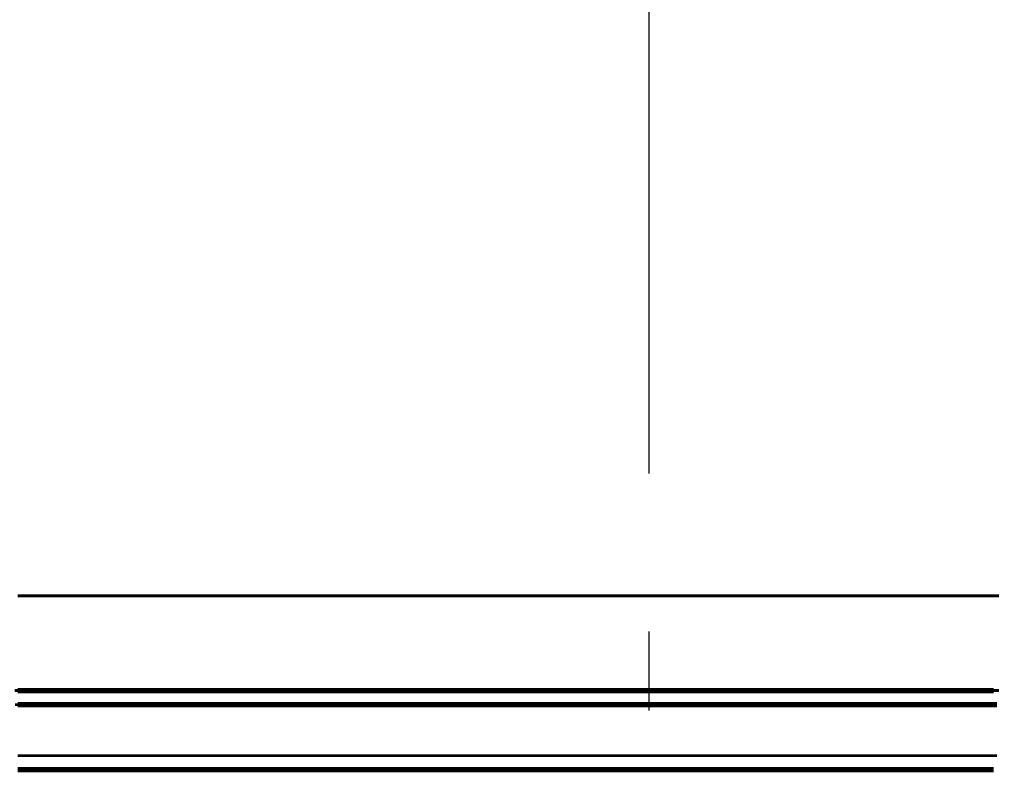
# Model space of a CAD drawing. Header units: millimetres. Extents: x 0 to 1554, y 0 to 420.
# Drawn here: x 119.21 to 131.52, y 285.06 to 294.66 of the extents above; entities that cross this region are included whole.
import ezdxf

# ---------------------------------------------------------------- set-up
doc = ezdxf.new("R2010")
doc.units = ezdxf.units.MM
doc.linetypes.add('IRAM-E-TRAZOS', pattern=[5, 4, -1])
doc.linetypes.add('IRAM-F-TRAZO-PUNTO', pattern=[20, 15, -2, 1, -2])
for name, color, linetype, lineweight in [('01-VISIBLE', 7, 'CONTINUOUS', 70), ('02-OCULTA', 4, 'IRAM-E-TRAZOS', 35), ('03-EJE', 1, 'IRAM-F-TRAZO-PUNTO', 18), ('04-COTA', 3, 'CONTINUOUS', 18)]:
    doc.layers.add(name, color=color, linetype=linetype, lineweight=lineweight)
doc.styles.add('ISO3098', font='isocpeur.ttf')
doc.dimstyles.new('FLAMA-IRAM', dxfattribs={"dimtxt": 3.5, "dimasz": 3.5, "dimexe": 2, "dimexo": 1.5, "dimgap": 1, "dimtad": 1, "dimdec": 1, "dimtxsty": 'ISO3098', "dimblk": 'IRAM_FLECHA', "dimblk1": 'IRAM_FLECHA', "dimblk2": 'IRAM_FLECHA', "dimcen": 2.5, "dimclrd": 256, "dimclre": 256, "dimclrt": 256, "dimazin": 3, "dimtfac": 1, "dimtmove": 0, "dimatfit": 3, "dimlwd": 18, "dimlwe": 18})

# ---------------------------------------------------------------- blocks, each defined once
blk = doc.blocks.new('IRAM_FLECHA')
blk.add_solid([(0, 0), (-1, 0.125), (-1, -0.125)])

msp = doc.modelspace()

# ---------------------------------------------------------------- linework, layer by layer
at = {"layer": '01-VISIBLE'}
for points in [[(119.189, 286.162), (119.28, 286.162), (119.371, 286.162), (119.461, 286.162), (119.552, 286.162), (119.643, 286.162), (119.734, 286.162), (119.824, 286.162), (119.915, 286.162), (120.006, 286.162), (120.097, 286.162), (120.187, 286.162), (120.278, 286.162), (120.369, 286.162), (120.46, 286.162), (120.55, 286.162), (120.641, 286.162), (120.732, 286.162), (120.823, 286.162), (120.913, 286.162), (121.004, 286.162), (121.095, 286.162), (121.186, 286.162), (121.276, 286.162), (121.367, 286.162), (121.458, 286.162), (121.549, 286.162), (121.639, 286.162), (121.73, 286.162), (121.821, 286.162), (121.912, 286.162), (122.002, 286.162), (122.093, 286.162), (122.184, 286.162), (122.275, 286.162), (122.365, 286.162), (122.456, 286.162), (122.547, 286.162), (122.638, 286.162), (122.728, 286.162), (122.819, 286.162), (122.91, 286.162), (123.001, 286.162), (123.091, 286.162), (123.182, 286.162), (123.273, 286.162), (123.364, 286.162), (123.454, 286.162), (123.545, 286.162), (123.636, 286.162), (123.727, 286.162), (123.817, 286.162), (123.908, 286.162), (123.999, 286.162), (124.09, 286.162), (124.18, 286.162), (124.271, 286.162), (124.362, 286.162), (124.453, 286.162), (124.543, 286.162), (124.634, 286.162), (124.725, 286.162), (124.816, 286.162), (124.906, 286.162), (124.997, 286.162), (125.088, 286.162), (125.179, 286.162), (125.269, 286.162), (125.36, 286.162), (125.451, 286.162), (125.542, 286.162), (125.632, 286.162), (125.723, 286.162), (125.814, 286.162), (125.905, 286.162), (125.995, 286.162), (126.086, 286.162), (126.177, 286.162), (126.268, 286.162), (126.358, 286.162), (126.449, 286.162), (126.54, 286.162), (126.631, 286.162), (126.721, 286.162), (126.812, 286.162), (126.903, 286.162), (126.994, 286.162), (127.084, 286.162), (127.175, 286.162), (127.266, 286.162), (127.357, 286.162), (127.447, 286.162), (127.538, 286.162), (127.629, 286.162), (127.72, 286.162), (127.81, 286.162), (127.901, 286.162), (127.992, 286.162), (128.083, 286.162), (128.173, 286.162), (128.264, 286.162), (128.355, 286.162), (128.446, 286.162), (128.536, 286.162), (128.627, 286.162), (128.718, 286.162), (128.809, 286.162), (128.899, 286.162), (128.99, 286.162), (129.081, 286.162), (129.172, 286.162), (129.262, 286.162), (129.353, 286.162), (129.444, 286.162), (129.535, 286.162), (129.625, 286.162), (129.716, 286.162), (129.807, 286.162), (129.898, 286.162), (129.988, 286.162), (130.079, 286.162), (130.17, 286.162), (130.261, 286.162), (130.351, 286.162), (130.442, 286.162), (130.533, 286.162), (130.624, 286.162), (130.714, 286.162), (130.805, 286.162), (130.896, 286.162), (130.987, 286.162), (131.077, 286.162), (131.168, 286.162), (131.259, 286.162), (131.35, 286.162), (131.44, 286.162), (131.531, 286.162)], [(131.573, 285.982), (131.483, 285.982), (131.393, 285.982), (131.304, 285.982), (131.214, 285.982), (131.124, 285.982), (131.034, 285.982), (130.945, 285.982), (130.855, 285.982), (130.765, 285.982), (130.675, 285.982), (130.585, 285.982), (130.496, 285.982), (130.406, 285.982), (130.316, 285.982), (130.227, 285.982), (130.137, 285.982), (130.047, 285.982), (129.957, 285.982), (129.868, 285.982), (129.778, 285.982), (129.688, 285.982), (129.598, 285.982), (129.508, 285.982), (129.419, 285.982), (129.329, 285.982), (129.239, 285.982), (129.15, 285.982), (129.06, 285.982), (128.97, 285.982), (128.88, 285.982), (128.791, 285.982), (128.701, 285.982), (128.611, 285.982), (128.521, 285.982), (128.431, 285.982), (128.342, 285.982), (128.252, 285.982), (128.162, 285.982), (128.072, 285.982), (127.983, 285.982), (127.893, 285.982), (127.803, 285.982), (127.714, 285.982), (127.624, 285.982), (127.534, 285.982), (127.444, 285.982), (127.355, 285.982), (127.265, 285.982), (127.175, 285.982), (127.085, 285.982), (126.996, 285.982), (126.906, 285.982), (126.816, 285.982), (126.726, 285.982), (126.637, 285.982), (126.547, 285.982), (126.457, 285.982), (126.367, 285.982), (126.278, 285.982), (126.188, 285.982), (126.098, 285.982), (126.008, 285.982), (125.919, 285.982), (125.829, 285.982), (125.739, 285.982), (125.649, 285.982), (125.559, 285.982), (125.47, 285.982), (125.38, 285.982), (125.29, 285.982), (125.201, 285.982), (125.111, 285.982), (125.021, 285.982), (124.931, 285.982), (124.842, 285.982), (124.752, 285.982), (124.662, 285.982), (124.572, 285.982), (124.483, 285.982), (124.393, 285.982), (124.303, 285.982), (124.213, 285.982), (124.124, 285.982), (124.034, 285.982), (123.944, 285.982), (123.854, 285.982), (123.765, 285.982), (123.675, 285.982), (123.585, 285.982), (123.495, 285.982), (123.406, 285.982), (123.316, 285.982), (123.226, 285.982), (123.136, 285.982), (123.047, 285.982), (122.957, 285.982), (122.867, 285.982), (122.777, 285.982), (122.688, 285.982), (122.598, 285.982), (122.508, 285.982), (122.418, 285.982), (122.329, 285.982), (122.239, 285.982), (122.149, 285.982), (122.059, 285.982), (121.97, 285.982), (121.88, 285.982), (121.79, 285.982), (121.7, 285.982), (121.611, 285.982), (121.521, 285.982), (121.431, 285.982), (121.341, 285.982), (121.252, 285.982), (121.162, 285.982), (121.072, 285.982), (120.982, 285.982), (120.893, 285.982), (120.803, 285.982), (120.713, 285.982), (120.623, 285.982), (120.534, 285.982), (120.444, 285.982), (120.354, 285.982), (120.264, 285.982), (120.175, 285.982), (120.085, 285.982), (119.995, 285.982), (119.905, 285.982), (119.816, 285.982), (119.726, 285.982), (119.636, 285.982), (119.546, 285.982), (119.457, 285.982), (119.367, 285.982), (119.277, 285.982), (119.187, 285.982)], [(119.189, 285.162), (119.28, 285.162), (119.371, 285.162), (119.461, 285.162), (119.552, 285.162), (119.643, 285.162), (119.734, 285.162), (119.824, 285.162), (119.915, 285.162), (120.006, 285.162), (120.097, 285.162), (120.187, 285.162), (120.278, 285.162), (120.369, 285.162), (120.46, 285.162), (120.55, 285.162), (120.641, 285.162), (120.732, 285.162), (120.823, 285.162), (120.913, 285.162), (121.004, 285.162), (121.095, 285.162), (121.186, 285.162), (121.276, 285.162), (121.367, 285.162), (121.458, 285.162), (121.549, 285.162), (121.639, 285.162), (121.73, 285.162), (121.821, 285.162), (121.912, 285.162), (122.002, 285.162), (122.093, 285.162), (122.184, 285.162), (122.275, 285.162), (122.365, 285.162), (122.456, 285.162), (122.547, 285.162), (122.638, 285.162), (122.728, 285.162), (122.819, 285.162), (122.91, 285.162), (123.001, 285.162), (123.091, 285.162), (123.182, 285.162), (123.273, 285.162), (123.364, 285.162), (123.454, 285.162), (123.545, 285.162), (123.636, 285.162), (123.727, 285.162), (123.817, 285.162), (123.908, 285.162), (123.999, 285.162), (124.09, 285.162), (124.18, 285.162), (124.271, 285.162), (124.362, 285.162), (124.453, 285.162), (124.543, 285.162), (124.634, 285.162), (124.725, 285.162), (124.816, 285.162), (124.906, 285.162), (124.997, 285.162), (125.088, 285.162), (125.179, 285.162), (125.269, 285.162), (125.36, 285.162), (125.451, 285.162), (125.542, 285.162), (125.632, 285.162), (125.723, 285.162), (125.814, 285.162), (125.905, 285.162), (125.995, 285.162), (126.086, 285.162), (126.177, 285.162), (126.268, 285.162), (126.358, 285.162), (126.449, 285.162), (126.54, 285.162), (126.631, 285.162), (126.721, 285.162), (126.812, 285.162), (126.903, 285.162), (126.994, 285.162), (127.084, 285.162), (127.175, 285.162), (127.266, 285.162), (127.357, 285.162), (127.447, 285.162), (127.538, 285.162), (127.629, 285.162), (127.72, 285.162), (127.81, 285.162), (127.901, 285.162), (127.992, 285.162), (128.083, 285.162), (128.173, 285.162), (128.264, 285.162), (128.355, 285.162), (128.446, 285.162), (128.536, 285.162), (128.627, 285.162), (128.718, 285.162), (128.809, 285.162), (128.899, 285.162), (128.99, 285.162), (129.081, 285.162), (129.172, 285.162), (129.262, 285.162), (129.353, 285.162), (129.444, 285.162), (129.535, 285.162), (129.625, 285.162), (129.716, 285.162), (129.807, 285.162), (129.898, 285.162), (129.988, 285.162), (130.079, 285.162), (130.17, 285.162), (130.261, 285.162), (130.351, 285.162), (130.442, 285.162), (130.533, 285.162), (130.624, 285.162), (130.714, 285.162), (130.805, 285.162), (130.896, 285.162), (130.987, 285.162), (131.077, 285.162), (131.168, 285.162), (131.259, 285.162), (131.35, 285.162), (131.44, 285.162), (131.531, 285.162)]]:
    msp.add_lwpolyline(points, dxfattribs=at)
at = {"layer": '02-OCULTA'}
for points in [[(131.524, 287.362), (131.435, 287.362), (131.346, 287.362), (131.257, 287.362), (131.169, 287.362), (131.08, 287.362), (130.991, 287.362), (130.903, 287.362), (130.814, 287.362), (130.725, 287.362), (130.636, 287.362), (130.548, 287.362), (130.459, 287.362), (130.37, 287.362), (130.281, 287.362), (130.192, 287.362), (130.104, 287.362), (130.015, 287.362), (129.926, 287.362), (129.838, 287.362), (129.749, 287.362), (129.66, 287.362), (129.571, 287.362), (129.483, 287.362), (129.394, 287.362), (129.305, 287.362), (129.216, 287.362), (129.127, 287.362), (129.039, 287.362), (128.95, 287.362), (128.861, 287.362), (128.773, 287.362), (128.684, 287.362), (128.595, 287.362), (128.506, 287.362), (128.418, 287.362), (128.329, 287.362), (128.24, 287.362), (128.151, 287.362), (128.062, 287.362), (127.974, 287.362), (127.885, 287.362), (127.796, 287.362), (127.708, 287.362), (127.619, 287.362), (127.53, 287.362), (127.441, 287.362), (127.353, 287.362), (127.264, 287.362), (127.175, 287.362), (127.086, 287.362), (126.998, 287.362), (126.909, 287.362), (126.82, 287.362), (126.731, 287.362), (126.643, 287.362), (126.554, 287.362), (126.465, 287.362), (126.376, 287.362), (126.288, 287.362), (126.199, 287.362), (126.11, 287.362), (126.021, 287.362), (125.933, 287.362), (125.844, 287.362), (125.755, 287.362), (125.666, 287.362), (125.578, 287.362), (125.489, 287.362), (125.4, 287.362), (125.311, 287.362), (125.223, 287.362), (125.134, 287.362), (125.045, 287.362), (124.956, 287.362), (124.868, 287.362), (124.779, 287.362), (124.69, 287.362), (124.601, 287.362), (124.513, 287.362), (124.424, 287.362), (124.335, 287.362), (124.246, 287.362), (124.158, 287.362), (124.069, 287.362), (123.98, 287.362), (123.891, 287.362), (123.803, 287.362), (123.714, 287.362), (123.625, 287.362), (123.536, 287.362), (123.448, 287.362), (123.359, 287.362), (123.27, 287.362), (123.181, 287.362), (123.093, 287.362), (123.004, 287.362), (122.915, 287.362), (122.826, 287.362), (122.738, 287.362), (122.649, 287.362), (122.56, 287.362), (122.471, 287.362), (122.383, 287.362), (122.294, 287.362), (122.205, 287.362), (122.116, 287.362), (122.028, 287.362), (121.939, 287.362), (121.85, 287.362), (121.761, 287.362), (121.673, 287.362), (121.584, 287.362), (121.495, 287.362), (121.406, 287.362), (121.318, 287.362), (121.229, 287.362), (121.14, 287.362), (121.051, 287.362), (120.963, 287.362), (120.874, 287.362), (120.785, 287.362), (120.696, 287.362), (120.608, 287.362), (120.519, 287.362), (120.43, 287.362), (120.341, 287.362), (120.253, 287.362), (120.164, 287.362), (120.075, 287.362), (119.986, 287.362), (119.898, 287.362), (119.809, 287.362), (119.72, 287.362), (119.631, 287.362), (119.543, 287.362), (119.454, 287.362), (119.365, 287.362), (119.276, 287.362), (119.188, 287.362)], [(119.188, 287.362), (119.276, 287.362), (119.365, 287.362), (119.454, 287.362), (119.543, 287.362), (119.631, 287.362), (119.72, 287.362), (119.809, 287.362), (119.898, 287.362), (119.986, 287.362), (120.075, 287.362), (120.164, 287.362), (120.253, 287.362), (120.341, 287.362), (120.43, 287.362), (120.519, 287.362), (120.608, 287.362), (120.696, 287.362), (120.785, 287.362), (120.874, 287.362), (120.963, 287.362), (121.051, 287.362), (121.14, 287.362), (121.229, 287.362), (121.318, 287.362), (121.406, 287.362), (121.495, 287.362), (121.584, 287.362), (121.673, 287.362), (121.761, 287.362), (121.85, 287.362), (121.939, 287.362), (122.028, 287.362), (122.116, 287.362), (122.205, 287.362), (122.294, 287.362), (122.383, 287.362), (122.471, 287.362), (122.56, 287.362), (122.649, 287.362), (122.738, 287.362), (122.826, 287.362), (122.915, 287.362), (123.004, 287.362), (123.093, 287.362), (123.181, 287.362), (123.27, 287.362), (123.359, 287.362), (123.448, 287.362), (123.536, 287.362), (123.625, 287.362), (123.714, 287.362), (123.803, 287.362), (123.891, 287.362), (123.98, 287.362), (124.069, 287.362), (124.158, 287.362), (124.246, 287.362), (124.335, 287.362), (124.424, 287.362), (124.513, 287.362), (124.601, 287.362), (124.69, 287.362), (124.779, 287.362), (124.868, 287.362), (124.956, 287.362), (125.045, 287.362), (125.134, 287.362), (125.223, 287.362), (125.311, 287.362), (125.4, 287.362), (125.489, 287.362), (125.578, 287.362), (125.666, 287.362), (125.755, 287.362), (125.844, 287.362), (125.933, 287.362), (126.021, 287.362), (126.11, 287.362), (126.199, 287.362), (126.288, 287.362), (126.376, 287.362), (126.465, 287.362), (126.554, 287.362), (126.643, 287.362), (126.731, 287.362), (126.82, 287.362), (126.909, 287.362), (126.998, 287.362), (127.086, 287.362), (127.175, 287.362), (127.264, 287.362), (127.353, 287.362), (127.441, 287.362), (127.53, 287.362), (127.619, 287.362), (127.708, 287.362), (127.796, 287.362), (127.885, 287.362), (127.974, 287.362), (128.062, 287.362), (128.151, 287.362), (128.24, 287.362), (128.329, 287.362), (128.418, 287.362), (128.506, 287.362), (128.595, 287.362), (128.684, 287.362), (128.773, 287.362), (128.861, 287.362), (128.95, 287.362), (129.039, 287.362), (129.127, 287.362), (129.216, 287.362), (129.305, 287.362), (129.394, 287.362), (129.483, 287.362), (129.571, 287.362), (129.66, 287.362), (129.749, 287.362), (129.838, 287.362), (129.926, 287.362), (130.015, 287.362), (130.104, 287.362), (130.192, 287.362), (130.281, 287.362), (130.37, 287.362), (130.459, 287.362), (130.548, 287.362), (130.636, 287.362), (130.725, 287.362), (130.814, 287.362), (130.903, 287.362), (130.991, 287.362), (131.08, 287.362), (131.169, 287.362), (131.257, 287.362), (131.346, 287.362), (131.435, 287.362), (131.524, 287.362)], [(131.599, 287.362), (131.513, 287.362), (131.426, 287.362), (131.339, 287.362), (131.252, 287.362), (131.166, 287.362), (131.079, 287.362), (130.992, 287.362), (130.905, 287.362), (130.819, 287.362), (130.732, 287.362), (130.645, 287.362), (130.558, 287.362), (130.471, 287.362), (130.385, 287.362), (130.298, 287.362), (130.211, 287.362), (130.125, 287.362), (130.038, 287.362), (129.951, 287.362), (129.864, 287.362), (129.778, 287.362), (129.691, 287.362), (129.604, 287.362), (129.517, 287.362), (129.43, 287.362), (129.344, 287.362), (129.257, 287.362), (129.17, 287.362), (129.084, 287.362), (128.997, 287.362), (128.91, 287.362), (128.823, 287.362), (128.737, 287.362), (128.65, 287.362), (128.563, 287.362), (128.476, 287.362), (128.389, 287.362), (128.303, 287.362), (128.216, 287.362), (128.129, 287.362), (128.042, 287.362), (127.956, 287.362), (127.869, 287.362), (127.782, 287.362), (127.696, 287.362), (127.609, 287.362), (127.522, 287.362), (127.435, 287.362), (127.349, 287.362), (127.262, 287.362), (127.175, 287.362), (127.088, 287.362), (127.002, 287.362), (126.915, 287.362), (126.828, 287.362), (126.741, 287.362), (126.654, 287.362), (126.568, 287.362), (126.481, 287.362), (126.394, 287.362), (126.308, 287.362), (126.221, 287.362), (126.134, 287.362), (126.047, 287.362), (125.961, 287.362), (125.874, 287.362), (125.787, 287.362), (125.7, 287.362), (125.614, 287.362), (125.527, 287.362), (125.44, 287.362), (125.353, 287.362), (125.267, 287.362), (125.18, 287.362), (125.093, 287.362), (125.006, 287.362), (124.919, 287.362), (124.833, 287.362), (124.746, 287.362), (124.659, 287.362), (124.573, 287.362), (124.486, 287.362), (124.399, 287.362), (124.312, 287.362), (124.226, 287.362), (124.139, 287.362), (124.052, 287.362), (123.965, 287.362), (123.879, 287.362), (123.792, 287.362), (123.705, 287.362), (123.618, 287.362), (123.532, 287.362), (123.445, 287.362), (123.358, 287.362), (123.271, 287.362), (123.184, 287.362), (123.098, 287.362), (123.011, 287.362), (122.924, 287.362), (122.838, 287.362), (122.751, 287.362), (122.664, 287.362), (122.577, 287.362), (122.491, 287.362), (122.404, 287.362), (122.317, 287.362), (122.23, 287.362), (122.144, 287.362), (122.057, 287.362), (121.97, 287.362), (121.883, 287.362), (121.797, 287.362), (121.71, 287.362), (121.623, 287.362), (121.536, 287.362), (121.45, 287.362), (121.363, 287.362), (121.276, 287.362), (121.189, 287.362), (121.103, 287.362), (121.016, 287.362), (120.929, 287.362), (120.842, 287.362), (120.755, 287.362), (120.669, 287.362), (120.582, 287.362), (120.495, 287.362), (120.409, 287.362), (120.322, 287.362), (120.235, 287.362), (120.148, 287.362), (120.062, 287.362), (119.975, 287.362), (119.888, 287.362), (119.801, 287.362), (119.715, 287.362), (119.628, 287.362), (119.541, 287.362), (119.454, 287.362), (119.368, 287.362), (119.281, 287.362), (119.194, 287.362)], [(119.194, 287.362), (119.281, 287.362), (119.368, 287.362), (119.454, 287.362), (119.541, 287.362), (119.628, 287.362), (119.715, 287.362), (119.801, 287.362), (119.888, 287.362), (119.975, 287.362), (120.062, 287.362), (120.148, 287.362), (120.235, 287.362), (120.322, 287.362), (120.409, 287.362), (120.495, 287.362), (120.582, 287.362), (120.669, 287.362), (120.755, 287.362), (120.842, 287.362), (120.929, 287.362), (121.016, 287.362), (121.103, 287.362), (121.189, 287.362), (121.276, 287.362), (121.363, 287.362), (121.45, 287.362), (121.536, 287.362), (121.623, 287.362), (121.71, 287.362), (121.797, 287.362), (121.883, 287.362), (121.97, 287.362), (122.057, 287.362), (122.144, 287.362), (122.23, 287.362), (122.317, 287.362), (122.404, 287.362), (122.491, 287.362), (122.577, 287.362), (122.664, 287.362), (122.751, 287.362), (122.838, 287.362), (122.924, 287.362), (123.011, 287.362), (123.098, 287.362), (123.184, 287.362), (123.271, 287.362), (123.358, 287.362), (123.445, 287.362), (123.532, 287.362), (123.618, 287.362), (123.705, 287.362), (123.792, 287.362), (123.879, 287.362), (123.965, 287.362), (124.052, 287.362), (124.139, 287.362), (124.226, 287.362), (124.312, 287.362), (124.399, 287.362), (124.486, 287.362), (124.573, 287.362), (124.659, 287.362), (124.746, 287.362), (124.833, 287.362), (124.919, 287.362), (125.006, 287.362), (125.093, 287.362), (125.18, 287.362), (125.267, 287.362), (125.353, 287.362), (125.44, 287.362), (125.527, 287.362), (125.614, 287.362), (125.7, 287.362), (125.787, 287.362), (125.874, 287.362), (125.961, 287.362), (126.047, 287.362), (126.134, 287.362), (126.221, 287.362), (126.308, 287.362), (126.394, 287.362), (126.481, 287.362), (126.568, 287.362), (126.654, 287.362), (126.741, 287.362), (126.828, 287.362), (126.915, 287.362), (127.002, 287.362), (127.088, 287.362), (127.175, 287.362), (127.262, 287.362), (127.349, 287.362), (127.435, 287.362), (127.522, 287.362), (127.609, 287.362), (127.696, 287.362), (127.782, 287.362), (127.869, 287.362), (127.956, 287.362), (128.042, 287.362), (128.129, 287.362), (128.216, 287.362), (128.303, 287.362), (128.389, 287.362), (128.476, 287.362), (128.563, 287.362), (128.65, 287.362), (128.737, 287.362), (128.823, 287.362), (128.91, 287.362), (128.997, 287.362), (129.084, 287.362), (129.17, 287.362), (129.257, 287.362), (129.344, 287.362), (129.43, 287.362), (129.517, 287.362), (129.604, 287.362), (129.691, 287.362), (129.778, 287.362), (129.864, 287.362), (129.951, 287.362), (130.038, 287.362), (130.125, 287.362), (130.211, 287.362), (130.298, 287.362), (130.385, 287.362), (130.471, 287.362), (130.558, 287.362), (130.645, 287.362), (130.732, 287.362), (130.819, 287.362), (130.905, 287.362), (130.992, 287.362), (131.079, 287.362), (131.166, 287.362), (131.252, 287.362), (131.339, 287.362), (131.426, 287.362), (131.513, 287.362), (131.599, 287.362)], [(131.543, 286.162), (131.454, 286.162), (131.365, 286.162), (131.276, 286.162), (131.187, 286.162), (131.098, 286.162), (131.008, 286.162), (130.919, 286.162), (130.83, 286.162), (130.741, 286.162), (130.652, 286.162), (130.563, 286.162), (130.474, 286.162), (130.384, 286.162), (130.295, 286.162), (130.206, 286.162), (130.117, 286.162), (130.028, 286.162), (129.939, 286.162), (129.85, 286.162), (129.76, 286.162), (129.671, 286.162), (129.582, 286.162), (129.493, 286.162), (129.404, 286.162), (129.315, 286.162), (129.225, 286.162), (129.136, 286.162), (129.047, 286.162), (128.958, 286.162), (128.869, 286.162), (128.78, 286.162), (128.691, 286.162), (128.601, 286.162), (128.512, 286.162), (128.423, 286.162), (128.334, 286.162), (128.245, 286.162), (128.156, 286.162), (128.066, 286.162), (127.977, 286.162), (127.888, 286.162), (127.799, 286.162), (127.71, 286.162), (127.621, 286.162), (127.532, 286.162), (127.442, 286.162), (127.353, 286.162), (127.264, 286.162), (127.175, 286.162), (127.086, 286.162), (126.997, 286.162), (126.908, 286.162), (126.818, 286.162), (126.729, 286.162), (126.64, 286.162), (126.551, 286.162), (126.462, 286.162), (126.373, 286.162), (126.284, 286.162), (126.194, 286.162), (126.105, 286.162), (126.016, 286.162), (125.927, 286.162), (125.838, 286.162), (125.749, 286.162), (125.659, 286.162), (125.57, 286.162), (125.481, 286.162), (125.392, 286.162), (125.303, 286.162), (125.214, 286.162), (125.125, 286.162), (125.035, 286.162), (124.946, 286.162), (124.857, 286.162), (124.768, 286.162), (124.679, 286.162), (124.59, 286.162), (124.501, 286.162), (124.411, 286.162), (124.322, 286.162), (124.233, 286.162), (124.144, 286.162), (124.055, 286.162), (123.966, 286.162), (123.876, 286.162), (123.787, 286.162), (123.698, 286.162), (123.609, 286.162), (123.52, 286.162), (123.431, 286.162), (123.342, 286.162), (123.252, 286.162), (123.163, 286.162), (123.074, 286.162), (122.985, 286.162), (122.896, 286.162), (122.807, 286.162), (122.718, 286.162), (122.628, 286.162), (122.539, 286.162), (122.45, 286.162), (122.361, 286.162), (122.272, 286.162), (122.183, 286.162), (122.093, 286.162), (122.004, 286.162), (121.915, 286.162), (121.826, 286.162), (121.737, 286.162), (121.648, 286.162), (121.559, 286.162), (121.469, 286.162), (121.38, 286.162), (121.291, 286.162), (121.202, 286.162), (121.113, 286.162), (121.024, 286.162), (120.934, 286.162), (120.845, 286.162), (120.756, 286.162), (120.667, 286.162), (120.578, 286.162), (120.489, 286.162), (120.4, 286.162), (120.31, 286.162), (120.221, 286.162), (120.132, 286.162), (120.043, 286.162), (119.954, 286.162), (119.865, 286.162), (119.776, 286.162), (119.686, 286.162), (119.597, 286.162), (119.508, 286.162), (119.419, 286.162), (119.33, 286.162), (119.241, 286.162), (119.152, 286.162)], [(119.152, 286.162), (119.241, 286.162), (119.33, 286.162), (119.419, 286.162), (119.508, 286.162), (119.597, 286.162), (119.686, 286.162), (119.776, 286.162), (119.865, 286.162), (119.954, 286.162), (120.043, 286.162), (120.132, 286.162), (120.221, 286.162), (120.31, 286.162), (120.4, 286.162), (120.489, 286.162), (120.578, 286.162), (120.667, 286.162), (120.756, 286.162), (120.845, 286.162), (120.934, 286.162), (121.024, 286.162), (121.113, 286.162), (121.202, 286.162), (121.291, 286.162), (121.38, 286.162), (121.469, 286.162), (121.559, 286.162), (121.648, 286.162), (121.737, 286.162), (121.826, 286.162), (121.915, 286.162), (122.004, 286.162), (122.093, 286.162), (122.183, 286.162), (122.272, 286.162), (122.361, 286.162), (122.45, 286.162), (122.539, 286.162), (122.628, 286.162), (122.718, 286.162), (122.807, 286.162), (122.896, 286.162), (122.985, 286.162), (123.074, 286.162), (123.163, 286.162), (123.252, 286.162), (123.342, 286.162), (123.431, 286.162), (123.52, 286.162), (123.609, 286.162), (123.698, 286.162), (123.787, 286.162), (123.876, 286.162), (123.966, 286.162), (124.055, 286.162), (124.144, 286.162), (124.233, 286.162), (124.322, 286.162), (124.411, 286.162), (124.501, 286.162), (124.59, 286.162), (124.679, 286.162), (124.768, 286.162), (124.857, 286.162), (124.946, 286.162), (125.035, 286.162), (125.125, 286.162), (125.214, 286.162), (125.303, 286.162), (125.392, 286.162), (125.481, 286.162), (125.57, 286.162), (125.659, 286.162), (125.749, 286.162), (125.838, 286.162), (125.927, 286.162), (126.016, 286.162), (126.105, 286.162), (126.194, 286.162), (126.284, 286.162), (126.373, 286.162), (126.462, 286.162), (126.551, 286.162), (126.64, 286.162), (126.729, 286.162), (126.818, 286.162), (126.908, 286.162), (126.997, 286.162), (127.086, 286.162), (127.175, 286.162), (127.264, 286.162), (127.353, 286.162), (127.442, 286.162), (127.532, 286.162), (127.621, 286.162), (127.71, 286.162), (127.799, 286.162), (127.888, 286.162), (127.977, 286.162), (128.066, 286.162), (128.156, 286.162), (128.245, 286.162), (128.334, 286.162), (128.423, 286.162), (128.512, 286.162), (128.601, 286.162), (128.691, 286.162), (128.78, 286.162), (128.869, 286.162), (128.958, 286.162), (129.047, 286.162), (129.136, 286.162), (129.225, 286.162), (129.315, 286.162), (129.404, 286.162), (129.493, 286.162), (129.582, 286.162), (129.671, 286.162), (129.76, 286.162), (129.85, 286.162), (129.939, 286.162), (130.028, 286.162), (130.117, 286.162), (130.206, 286.162), (130.295, 286.162), (130.384, 286.162), (130.474, 286.162), (130.563, 286.162), (130.652, 286.162), (130.741, 286.162), (130.83, 286.162), (130.919, 286.162), (131.008, 286.162), (131.098, 286.162), (131.187, 286.162), (131.276, 286.162), (131.365, 286.162), (131.454, 286.162), (131.543, 286.162)], [(131.524, 286.162), (131.435, 286.162), (131.346, 286.162), (131.257, 286.162), (131.169, 286.162), (131.08, 286.162), (130.991, 286.162), (130.903, 286.162), (130.814, 286.162), (130.725, 286.162), (130.636, 286.162), (130.548, 286.162), (130.459, 286.162), (130.37, 286.162), (130.281, 286.162), (130.192, 286.162), (130.104, 286.162), (130.015, 286.162), (129.926, 286.162), (129.838, 286.162), (129.749, 286.162), (129.66, 286.162), (129.571, 286.162), (129.483, 286.162), (129.394, 286.162), (129.305, 286.162), (129.216, 286.162), (129.127, 286.162), (129.039, 286.162), (128.95, 286.162), (128.861, 286.162), (128.773, 286.162), (128.684, 286.162), (128.595, 286.162), (128.506, 286.162), (128.418, 286.162), (128.329, 286.162), (128.24, 286.162), (128.151, 286.162), (128.062, 286.162), (127.974, 286.162), (127.885, 286.162), (127.796, 286.162), (127.708, 286.162), (127.619, 286.162), (127.53, 286.162), (127.441, 286.162), (127.353, 286.162), (127.264, 286.162), (127.175, 286.162), (127.086, 286.162), (126.998, 286.162), (126.909, 286.162), (126.82, 286.162), (126.731, 286.162), (126.643, 286.162), (126.554, 286.162), (126.465, 286.162), (126.376, 286.162), (126.288, 286.162), (126.199, 286.162), (126.11, 286.162), (126.021, 286.162), (125.933, 286.162), (125.844, 286.162), (125.755, 286.162), (125.666, 286.162), (125.578, 286.162), (125.489, 286.162), (125.4, 286.162), (125.311, 286.162), (125.223, 286.162), (125.134, 286.162), (125.045, 286.162), (124.956, 286.162), (124.868, 286.162), (124.779, 286.162), (124.69, 286.162), (124.601, 286.162), (124.513, 286.162), (124.424, 286.162), (124.335, 286.162), (124.246, 286.162), (124.158, 286.162), (124.069, 286.162), (123.98, 286.162), (123.891, 286.162), (123.803, 286.162), (123.714, 286.162), (123.625, 286.162), (123.536, 286.162), (123.448, 286.162), (123.359, 286.162), (123.27, 286.162), (123.181, 286.162), (123.093, 286.162), (123.004, 286.162), (122.915, 286.162), (122.826, 286.162), (122.738, 286.162), (122.649, 286.162), (122.56, 286.162), (122.471, 286.162), (122.383, 286.162), (122.294, 286.162), (122.205, 286.162), (122.116, 286.162), (122.028, 286.162), (121.939, 286.162), (121.85, 286.162), (121.761, 286.162), (121.673, 286.162), (121.584, 286.162), (121.495, 286.162), (121.406, 286.162), (121.318, 286.162), (121.229, 286.162), (121.14, 286.162), (121.051, 286.162), (120.963, 286.162), (120.874, 286.162), (120.785, 286.162), (120.696, 286.162), (120.608, 286.162), (120.519, 286.162), (120.43, 286.162), (120.341, 286.162), (120.253, 286.162), (120.164, 286.162), (120.075, 286.162), (119.986, 286.162), (119.898, 286.162), (119.809, 286.162), (119.72, 286.162), (119.631, 286.162), (119.543, 286.162), (119.454, 286.162), (119.365, 286.162), (119.276, 286.162), (119.188, 286.162)], [(119.188, 286.162), (119.276, 286.162), (119.365, 286.162), (119.454, 286.162), (119.543, 286.162), (119.631, 286.162), (119.72, 286.162), (119.809, 286.162), (119.898, 286.162), (119.986, 286.162), (120.075, 286.162), (120.164, 286.162), (120.253, 286.162), (120.341, 286.162), (120.43, 286.162), (120.519, 286.162), (120.608, 286.162), (120.696, 286.162), (120.785, 286.162), (120.874, 286.162), (120.963, 286.162), (121.051, 286.162), (121.14, 286.162), (121.229, 286.162), (121.318, 286.162), (121.406, 286.162), (121.495, 286.162), (121.584, 286.162), (121.673, 286.162), (121.761, 286.162), (121.85, 286.162), (121.939, 286.162), (122.028, 286.162), (122.116, 286.162), (122.205, 286.162), (122.294, 286.162), (122.383, 286.162), (122.471, 286.162), (122.56, 286.162), (122.649, 286.162), (122.738, 286.162), (122.826, 286.162), (122.915, 286.162), (123.004, 286.162), (123.093, 286.162), (123.181, 286.162), (123.27, 286.162), (123.359, 286.162), (123.448, 286.162), (123.536, 286.162), (123.625, 286.162), (123.714, 286.162), (123.803, 286.162), (123.891, 286.162), (123.98, 286.162), (124.069, 286.162), (124.158, 286.162), (124.246, 286.162), (124.335, 286.162), (124.424, 286.162), (124.513, 286.162), (124.601, 286.162), (124.69, 286.162), (124.779, 286.162), (124.868, 286.162), (124.956, 286.162), (125.045, 286.162), (125.134, 286.162), (125.223, 286.162), (125.311, 286.162), (125.4, 286.162), (125.489, 286.162), (125.578, 286.162), (125.666, 286.162), (125.755, 286.162), (125.844, 286.162), (125.933, 286.162), (126.021, 286.162), (126.11, 286.162), (126.199, 286.162), (126.288, 286.162), (126.376, 286.162), (126.465, 286.162), (126.554, 286.162), (126.643, 286.162), (126.731, 286.162), (126.82, 286.162), (126.909, 286.162), (126.998, 286.162), (127.086, 286.162), (127.175, 286.162), (127.264, 286.162), (127.353, 286.162), (127.441, 286.162), (127.53, 286.162), (127.619, 286.162), (127.708, 286.162), (127.796, 286.162), (127.885, 286.162), (127.974, 286.162), (128.062, 286.162), (128.151, 286.162), (128.24, 286.162), (128.329, 286.162), (128.418, 286.162), (128.506, 286.162), (128.595, 286.162), (128.684, 286.162), (128.773, 286.162), (128.861, 286.162), (128.95, 286.162), (129.039, 286.162), (129.127, 286.162), (129.216, 286.162), (129.305, 286.162), (129.394, 286.162), (129.483, 286.162), (129.571, 286.162), (129.66, 286.162), (129.749, 286.162), (129.838, 286.162), (129.926, 286.162), (130.015, 286.162), (130.104, 286.162), (130.192, 286.162), (130.281, 286.162), (130.37, 286.162), (130.459, 286.162), (130.548, 286.162), (130.636, 286.162), (130.725, 286.162), (130.814, 286.162), (130.903, 286.162), (130.991, 286.162), (131.08, 286.162), (131.169, 286.162), (131.257, 286.162), (131.346, 286.162), (131.435, 286.162), (131.524, 286.162)], [(131.531, 286.162), (131.44, 286.162), (131.35, 286.162), (131.259, 286.162), (131.168, 286.162), (131.077, 286.162), (130.987, 286.162), (130.896, 286.162), (130.805, 286.162), (130.714, 286.162), (130.624, 286.162), (130.533, 286.162), (130.442, 286.162), (130.351, 286.162), (130.261, 286.162), (130.17, 286.162), (130.079, 286.162), (129.988, 286.162), (129.898, 286.162), (129.807, 286.162), (129.716, 286.162), (129.625, 286.162), (129.535, 286.162), (129.444, 286.162), (129.353, 286.162), (129.262, 286.162), (129.172, 286.162), (129.081, 286.162), (128.99, 286.162), (128.899, 286.162), (128.809, 286.162), (128.718, 286.162), (128.627, 286.162), (128.536, 286.162), (128.446, 286.162), (128.355, 286.162), (128.264, 286.162), (128.173, 286.162), (128.083, 286.162), (127.992, 286.162), (127.901, 286.162), (127.81, 286.162), (127.72, 286.162), (127.629, 286.162), (127.538, 286.162), (127.447, 286.162), (127.357, 286.162), (127.266, 286.162), (127.175, 286.162), (127.084, 286.162), (126.994, 286.162), (126.903, 286.162), (126.812, 286.162), (126.721, 286.162), (126.631, 286.162), (126.54, 286.162), (126.449, 286.162), (126.358, 286.162), (126.268, 286.162), (126.177, 286.162), (126.086, 286.162), (125.995, 286.162), (125.905, 286.162), (125.814, 286.162), (125.723, 286.162), (125.632, 286.162), (125.542, 286.162), (125.451, 286.162), (125.36, 286.162), (125.269, 286.162), (125.179, 286.162), (125.088, 286.162), (124.997, 286.162), (124.906, 286.162), (124.816, 286.162), (124.725, 286.162), (124.634, 286.162), (124.543, 286.162), (124.453, 286.162), (124.362, 286.162), (124.271, 286.162), (124.18, 286.162), (124.09, 286.162), (123.999, 286.162), (123.908, 286.162), (123.817, 286.162), (123.727, 286.162), (123.636, 286.162), (123.545, 286.162), (123.454, 286.162), (123.364, 286.162), (123.273, 286.162), (123.182, 286.162), (123.091, 286.162), (123.001, 286.162), (122.91, 286.162), (122.819, 286.162), (122.728, 286.162), (122.638, 286.162), (122.547, 286.162), (122.456, 286.162), (122.365, 286.162), (122.275, 286.162), (122.184, 286.162), (122.093, 286.162), (122.002, 286.162), (121.912, 286.162), (121.821, 286.162), (121.73, 286.162), (121.639, 286.162), (121.549, 286.162), (121.458, 286.162), (121.367, 286.162), (121.276, 286.162), (121.186, 286.162), (121.095, 286.162), (121.004, 286.162), (120.913, 286.162), (120.823, 286.162), (120.732, 286.162), (120.641, 286.162), (120.55, 286.162), (120.46, 286.162), (120.369, 286.162), (120.278, 286.162), (120.187, 286.162), (120.097, 286.162), (120.006, 286.162), (119.915, 286.162), (119.824, 286.162), (119.734, 286.162), (119.643, 286.162), (119.552, 286.162), (119.461, 286.162), (119.371, 286.162), (119.28, 286.162), (119.189, 286.162)], [(131.599, 286.162), (131.513, 286.162), (131.426, 286.162), (131.339, 286.162), (131.252, 286.162), (131.166, 286.162), (131.079, 286.162), (130.992, 286.162), (130.905, 286.162), (130.819, 286.162), (130.732, 286.162), (130.645, 286.162), (130.558, 286.162), (130.471, 286.162), (130.385, 286.162), (130.298, 286.162), (130.211, 286.162), (130.125, 286.162), (130.038, 286.162), (129.951, 286.162), (129.864, 286.162), (129.778, 286.162), (129.691, 286.162), (129.604, 286.162), (129.517, 286.162), (129.43, 286.162), (129.344, 286.162), (129.257, 286.162), (129.17, 286.162), (129.084, 286.162), (128.997, 286.162), (128.91, 286.162), (128.823, 286.162), (128.737, 286.162), (128.65, 286.162), (128.563, 286.162), (128.476, 286.162), (128.389, 286.162), (128.303, 286.162), (128.216, 286.162), (128.129, 286.162), (128.042, 286.162), (127.956, 286.162), (127.869, 286.162), (127.782, 286.162), (127.696, 286.162), (127.609, 286.162), (127.522, 286.162), (127.435, 286.162), (127.349, 286.162), (127.262, 286.162), (127.175, 286.162), (127.088, 286.162), (127.002, 286.162), (126.915, 286.162), (126.828, 286.162), (126.741, 286.162), (126.654, 286.162), (126.568, 286.162), (126.481, 286.162), (126.394, 286.162), (126.308, 286.162), (126.221, 286.162), (126.134, 286.162), (126.047, 286.162), (125.961, 286.162), (125.874, 286.162), (125.787, 286.162), (125.7, 286.162), (125.614, 286.162), (125.527, 286.162), (125.44, 286.162), (125.353, 286.162), (125.267, 286.162), (125.18, 286.162), (125.093, 286.162), (125.006, 286.162), (124.919, 286.162), (124.833, 286.162), (124.746, 286.162), (124.659, 286.162), (124.573, 286.162), (124.486, 286.162), (124.399, 286.162), (124.312, 286.162), (124.226, 286.162), (124.139, 286.162), (124.052, 286.162), (123.965, 286.162), (123.879, 286.162), (123.792, 286.162), (123.705, 286.162), (123.618, 286.162), (123.532, 286.162), (123.445, 286.162), (123.358, 286.162), (123.271, 286.162), (123.184, 286.162), (123.098, 286.162), (123.011, 286.162), (122.924, 286.162), (122.838, 286.162), (122.751, 286.162), (122.664, 286.162), (122.577, 286.162), (122.491, 286.162), (122.404, 286.162), (122.317, 286.162), (122.23, 286.162), (122.144, 286.162), (122.057, 286.162), (121.97, 286.162), (121.883, 286.162), (121.797, 286.162), (121.71, 286.162), (121.623, 286.162), (121.536, 286.162), (121.45, 286.162), (121.363, 286.162), (121.276, 286.162), (121.189, 286.162), (121.103, 286.162), (121.016, 286.162), (120.929, 286.162), (120.842, 286.162), (120.755, 286.162), (120.669, 286.162), (120.582, 286.162), (120.495, 286.162), (120.409, 286.162), (120.322, 286.162), (120.235, 286.162), (120.148, 286.162), (120.062, 286.162), (119.975, 286.162), (119.888, 286.162), (119.801, 286.162), (119.715, 286.162), (119.628, 286.162), (119.541, 286.162), (119.454, 286.162), (119.368, 286.162), (119.281, 286.162), (119.194, 286.162)], [(119.194, 286.162), (119.281, 286.162), (119.368, 286.162), (119.454, 286.162), (119.541, 286.162), (119.628, 286.162), (119.715, 286.162), (119.801, 286.162), (119.888, 286.162), (119.975, 286.162), (120.062, 286.162), (120.148, 286.162), (120.235, 286.162), (120.322, 286.162), (120.409, 286.162), (120.495, 286.162), (120.582, 286.162), (120.669, 286.162), (120.755, 286.162), (120.842, 286.162), (120.929, 286.162), (121.016, 286.162), (121.103, 286.162), (121.189, 286.162), (121.276, 286.162), (121.363, 286.162), (121.45, 286.162), (121.536, 286.162), (121.623, 286.162), (121.71, 286.162), (121.797, 286.162), (121.883, 286.162), (121.97, 286.162), (122.057, 286.162), (122.144, 286.162), (122.23, 286.162), (122.317, 286.162), (122.404, 286.162), (122.491, 286.162), (122.577, 286.162), (122.664, 286.162), (122.751, 286.162), (122.838, 286.162), (122.924, 286.162), (123.011, 286.162), (123.098, 286.162), (123.184, 286.162), (123.271, 286.162), (123.358, 286.162), (123.445, 286.162), (123.532, 286.162), (123.618, 286.162), (123.705, 286.162), (123.792, 286.162), (123.879, 286.162), (123.965, 286.162), (124.052, 286.162), (124.139, 286.162), (124.226, 286.162), (124.312, 286.162), (124.399, 286.162), (124.486, 286.162), (124.573, 286.162), (124.659, 286.162), (124.746, 286.162), (124.833, 286.162), (124.919, 286.162), (125.006, 286.162), (125.093, 286.162), (125.18, 286.162), (125.267, 286.162), (125.353, 286.162), (125.44, 286.162), (125.527, 286.162), (125.614, 286.162), (125.7, 286.162), (125.787, 286.162), (125.874, 286.162), (125.961, 286.162), (126.047, 286.162), (126.134, 286.162), (126.221, 286.162), (126.308, 286.162), (126.394, 286.162), (126.481, 286.162), (126.568, 286.162), (126.654, 286.162), (126.741, 286.162), (126.828, 286.162), (126.915, 286.162), (127.002, 286.162), (127.088, 286.162), (127.175, 286.162), (127.262, 286.162), (127.349, 286.162), (127.435, 286.162), (127.522, 286.162), (127.609, 286.162), (127.696, 286.162), (127.782, 286.162), (127.869, 286.162), (127.956, 286.162), (128.042, 286.162), (128.129, 286.162), (128.216, 286.162), (128.303, 286.162), (128.389, 286.162), (128.476, 286.162), (128.563, 286.162), (128.65, 286.162), (128.737, 286.162), (128.823, 286.162), (128.91, 286.162), (128.997, 286.162), (129.084, 286.162), (129.17, 286.162), (129.257, 286.162), (129.344, 286.162), (129.43, 286.162), (129.517, 286.162), (129.604, 286.162), (129.691, 286.162), (129.778, 286.162), (129.864, 286.162), (129.951, 286.162), (130.038, 286.162), (130.125, 286.162), (130.211, 286.162), (130.298, 286.162), (130.385, 286.162), (130.471, 286.162), (130.558, 286.162), (130.645, 286.162), (130.732, 286.162), (130.819, 286.162), (130.905, 286.162), (130.992, 286.162), (131.079, 286.162), (131.166, 286.162), (131.252, 286.162), (131.339, 286.162), (131.426, 286.162), (131.513, 286.162), (131.599, 286.162)], [(131.541, 285.982), (131.452, 285.982), (131.363, 285.982), (131.274, 285.982), (131.185, 285.982), (131.096, 285.982), (131.007, 285.982), (130.918, 285.982), (130.829, 285.982), (130.739, 285.982), (130.65, 285.982), (130.561, 285.982), (130.472, 285.982), (130.383, 285.982), (130.294, 285.982), (130.205, 285.982), (130.116, 285.982), (130.027, 285.982), (129.937, 285.982), (129.848, 285.982), (129.759, 285.982), (129.67, 285.982), (129.581, 285.982), (129.492, 285.982), (129.403, 285.982), (129.314, 285.982), (129.225, 285.982), (129.135, 285.982), (129.046, 285.982), (128.957, 285.982), (128.868, 285.982), (128.779, 285.982), (128.69, 285.982), (128.601, 285.982), (128.512, 285.982), (128.423, 285.982), (128.333, 285.982), (128.244, 285.982), (128.155, 285.982), (128.066, 285.982), (127.977, 285.982), (127.888, 285.982), (127.799, 285.982), (127.71, 285.982), (127.621, 285.982), (127.531, 285.982), (127.442, 285.982), (127.353, 285.982), (127.264, 285.982), (127.175, 285.982), (127.086, 285.982), (126.997, 285.982), (126.908, 285.982), (126.819, 285.982), (126.729, 285.982), (126.64, 285.982), (126.551, 285.982), (126.462, 285.982), (126.373, 285.982), (126.284, 285.982), (126.195, 285.982), (126.106, 285.982), (126.017, 285.982), (125.927, 285.982), (125.838, 285.982), (125.749, 285.982), (125.66, 285.982), (125.571, 285.982), (125.482, 285.982), (125.393, 285.982), (125.304, 285.982), (125.215, 285.982), (125.125, 285.982), (125.036, 285.982), (124.947, 285.982), (124.858, 285.982), (124.769, 285.982), (124.68, 285.982), (124.591, 285.982), (124.502, 285.982), (124.413, 285.982), (124.323, 285.982), (124.234, 285.982), (124.145, 285.982), (124.056, 285.982), (123.967, 285.982), (123.878, 285.982), (123.789, 285.982), (123.7, 285.982), (123.611, 285.982), (123.521, 285.982), (123.432, 285.982), (123.343, 285.982), (123.254, 285.982), (123.165, 285.982), (123.076, 285.982), (122.987, 285.982), (122.898, 285.982), (122.809, 285.982), (122.72, 285.982), (122.63, 285.982), (122.541, 285.982), (122.452, 285.982), (122.363, 285.982), (122.274, 285.982), (122.185, 285.982), (122.096, 285.982), (122.007, 285.982), (121.918, 285.982), (121.828, 285.982), (121.739, 285.982), (121.65, 285.982), (121.561, 285.982), (121.472, 285.982), (121.383, 285.982), (121.294, 285.982), (121.205, 285.982), (121.116, 285.982), (121.026, 285.982), (120.937, 285.982), (120.848, 285.982), (120.759, 285.982), (120.67, 285.982), (120.581, 285.982), (120.492, 285.982), (120.403, 285.982), (120.314, 285.982), (120.224, 285.982), (120.135, 285.982), (120.046, 285.982), (119.957, 285.982), (119.868, 285.982), (119.779, 285.982), (119.69, 285.982), (119.601, 285.982), (119.512, 285.982), (119.422, 285.982), (119.333, 285.982), (119.244, 285.982), (119.155, 285.982)], [(119.187, 285.342), (119.277, 285.342), (119.367, 285.342), (119.457, 285.342), (119.546, 285.342), (119.636, 285.342), (119.726, 285.342), (119.816, 285.342), (119.905, 285.342), (119.995, 285.342), (120.085, 285.342), (120.175, 285.342), (120.264, 285.342), (120.354, 285.342), (120.444, 285.342), (120.534, 285.342), (120.623, 285.342), (120.713, 285.342), (120.803, 285.342), (120.893, 285.342), (120.982, 285.342), (121.072, 285.342), (121.162, 285.342), (121.252, 285.342), (121.341, 285.342), (121.431, 285.342), (121.521, 285.342), (121.611, 285.342), (121.7, 285.342), (121.79, 285.342), (121.88, 285.342), (121.97, 285.342), (122.059, 285.342), (122.149, 285.342), (122.239, 285.342), (122.329, 285.342), (122.418, 285.342), (122.508, 285.342), (122.598, 285.342), (122.688, 285.342), (122.777, 285.342), (122.867, 285.342), (122.957, 285.342), (123.047, 285.342), (123.136, 285.342), (123.226, 285.342), (123.316, 285.342), (123.406, 285.342), (123.495, 285.342), (123.585, 285.342), (123.675, 285.342), (123.765, 285.342), (123.854, 285.342), (123.944, 285.342), (124.034, 285.342), (124.124, 285.342), (124.213, 285.342), (124.303, 285.342), (124.393, 285.342), (124.483, 285.342), (124.572, 285.342), (124.662, 285.342), (124.752, 285.342), (124.842, 285.342), (124.931, 285.342), (125.021, 285.342), (125.111, 285.342), (125.201, 285.342), (125.29, 285.342), (125.38, 285.342), (125.47, 285.342), (125.559, 285.342), (125.649, 285.342), (125.739, 285.342), (125.829, 285.342), (125.919, 285.342), (126.008, 285.342), (126.098, 285.342), (126.188, 285.342), (126.278, 285.342), (126.367, 285.342), (126.457, 285.342), (126.547, 285.342), (126.637, 285.342), (126.726, 285.342), (126.816, 285.342), (126.906, 285.342), (126.996, 285.342), (127.085, 285.342), (127.175, 285.342), (127.265, 285.342), (127.355, 285.342), (127.444, 285.342), (127.534, 285.342), (127.624, 285.342), (127.714, 285.342), (127.803, 285.342), (127.893, 285.342), (127.983, 285.342), (128.072, 285.342), (128.162, 285.342), (128.252, 285.342), (128.342, 285.342), (128.431, 285.342), (128.521, 285.342), (128.611, 285.342), (128.701, 285.342), (128.791, 285.342), (128.88, 285.342), (128.97, 285.342), (129.06, 285.342), (129.15, 285.342), (129.239, 285.342), (129.329, 285.342), (129.419, 285.342), (129.508, 285.342), (129.598, 285.342), (129.688, 285.342), (129.778, 285.342), (129.868, 285.342), (129.957, 285.342), (130.047, 285.342), (130.137, 285.342), (130.227, 285.342), (130.316, 285.342), (130.406, 285.342), (130.496, 285.342), (130.585, 285.342), (130.675, 285.342), (130.765, 285.342), (130.855, 285.342), (130.945, 285.342), (131.034, 285.342), (131.124, 285.342), (131.214, 285.342), (131.304, 285.342), (131.393, 285.342), (131.483, 285.342), (131.573, 285.342)], [(119.187, 285.342), (119.277, 285.342), (119.367, 285.342), (119.457, 285.342), (119.546, 285.342), (119.636, 285.342), (119.726, 285.342), (119.816, 285.342), (119.905, 285.342), (119.995, 285.342), (120.085, 285.342), (120.175, 285.342), (120.264, 285.342), (120.354, 285.342), (120.444, 285.342), (120.534, 285.342), (120.623, 285.342), (120.713, 285.342), (120.803, 285.342), (120.893, 285.342), (120.982, 285.342), (121.072, 285.342), (121.162, 285.342), (121.252, 285.342), (121.341, 285.342), (121.431, 285.342), (121.521, 285.342), (121.611, 285.342), (121.7, 285.342), (121.79, 285.342), (121.88, 285.342), (121.97, 285.342), (122.059, 285.342), (122.149, 285.342), (122.239, 285.342), (122.329, 285.342), (122.418, 285.342), (122.508, 285.342), (122.598, 285.342), (122.688, 285.342), (122.777, 285.342), (122.867, 285.342), (122.957, 285.342), (123.047, 285.342), (123.136, 285.342), (123.226, 285.342), (123.316, 285.342), (123.406, 285.342), (123.495, 285.342), (123.585, 285.342), (123.675, 285.342), (123.765, 285.342), (123.854, 285.342), (123.944, 285.342), (124.034, 285.342), (124.124, 285.342), (124.213, 285.342), (124.303, 285.342), (124.393, 285.342), (124.483, 285.342), (124.572, 285.342), (124.662, 285.342), (124.752, 285.342), (124.842, 285.342), (124.931, 285.342), (125.021, 285.342), (125.111, 285.342), (125.201, 285.342), (125.29, 285.342), (125.38, 285.342), (125.47, 285.342), (125.559, 285.342), (125.649, 285.342), (125.739, 285.342), (125.829, 285.342), (125.919, 285.342), (126.008, 285.342), (126.098, 285.342), (126.188, 285.342), (126.278, 285.342), (126.367, 285.342), (126.457, 285.342), (126.547, 285.342), (126.637, 285.342), (126.726, 285.342), (126.816, 285.342), (126.906, 285.342), (126.996, 285.342), (127.085, 285.342), (127.175, 285.342), (127.265, 285.342), (127.355, 285.342), (127.444, 285.342), (127.534, 285.342), (127.624, 285.342), (127.714, 285.342), (127.803, 285.342), (127.893, 285.342), (127.983, 285.342), (128.072, 285.342), (128.162, 285.342), (128.252, 285.342), (128.342, 285.342), (128.431, 285.342), (128.521, 285.342), (128.611, 285.342), (128.701, 285.342), (128.791, 285.342), (128.88, 285.342), (128.97, 285.342), (129.06, 285.342), (129.15, 285.342), (129.239, 285.342), (129.329, 285.342), (129.419, 285.342), (129.508, 285.342), (129.598, 285.342), (129.688, 285.342), (129.778, 285.342), (129.868, 285.342), (129.957, 285.342), (130.047, 285.342), (130.137, 285.342), (130.227, 285.342), (130.316, 285.342), (130.406, 285.342), (130.496, 285.342), (130.585, 285.342), (130.675, 285.342), (130.765, 285.342), (130.855, 285.342), (130.945, 285.342), (131.034, 285.342), (131.124, 285.342), (131.214, 285.342), (131.304, 285.342), (131.393, 285.342), (131.483, 285.342), (131.573, 285.342)], [(131.524, 285.162), (131.435, 285.162), (131.346, 285.162), (131.257, 285.162), (131.169, 285.162), (131.08, 285.162), (130.991, 285.162), (130.903, 285.162), (130.814, 285.162), (130.725, 285.162), (130.636, 285.162), (130.548, 285.162), (130.459, 285.162), (130.37, 285.162), (130.281, 285.162), (130.192, 285.162), (130.104, 285.162), (130.015, 285.162), (129.926, 285.162), (129.838, 285.162), (129.749, 285.162), (129.66, 285.162), (129.571, 285.162), (129.483, 285.162), (129.394, 285.162), (129.305, 285.162), (129.216, 285.162), (129.127, 285.162), (129.039, 285.162), (128.95, 285.162), (128.861, 285.162), (128.773, 285.162), (128.684, 285.162), (128.595, 285.162), (128.506, 285.162), (128.418, 285.162), (128.329, 285.162), (128.24, 285.162), (128.151, 285.162), (128.062, 285.162), (127.974, 285.162), (127.885, 285.162), (127.796, 285.162), (127.708, 285.162), (127.619, 285.162), (127.53, 285.162), (127.441, 285.162), (127.353, 285.162), (127.264, 285.162), (127.175, 285.162), (127.086, 285.162), (126.998, 285.162), (126.909, 285.162), (126.82, 285.162), (126.731, 285.162), (126.643, 285.162), (126.554, 285.162), (126.465, 285.162), (126.376, 285.162), (126.288, 285.162), (126.199, 285.162), (126.11, 285.162), (126.021, 285.162), (125.933, 285.162), (125.844, 285.162), (125.755, 285.162), (125.666, 285.162), (125.578, 285.162), (125.489, 285.162), (125.4, 285.162), (125.311, 285.162), (125.223, 285.162), (125.134, 285.162), (125.045, 285.162), (124.956, 285.162), (124.868, 285.162), (124.779, 285.162), (124.69, 285.162), (124.601, 285.162), (124.513, 285.162), (124.424, 285.162), (124.335, 285.162), (124.246, 285.162), (124.158, 285.162), (124.069, 285.162), (123.98, 285.162), (123.891, 285.162), (123.803, 285.162), (123.714, 285.162), (123.625, 285.162), (123.536, 285.162), (123.448, 285.162), (123.359, 285.162), (123.27, 285.162), (123.181, 285.162), (123.093, 285.162), (123.004, 285.162), (122.915, 285.162), (122.826, 285.162), (122.738, 285.162), (122.649, 285.162), (122.56, 285.162), (122.471, 285.162), (122.383, 285.162), (122.294, 285.162), (122.205, 285.162), (122.116, 285.162), (122.028, 285.162), (121.939, 285.162), (121.85, 285.162), (121.761, 285.162), (121.673, 285.162), (121.584, 285.162), (121.495, 285.162), (121.406, 285.162), (121.318, 285.162), (121.229, 285.162), (121.14, 285.162), (121.051, 285.162), (120.963, 285.162), (120.874, 285.162), (120.785, 285.162), (120.696, 285.162), (120.608, 285.162), (120.519, 285.162), (120.43, 285.162), (120.341, 285.162), (120.253, 285.162), (120.164, 285.162), (120.075, 285.162), (119.986, 285.162), (119.898, 285.162), (119.809, 285.162), (119.72, 285.162), (119.631, 285.162), (119.543, 285.162), (119.454, 285.162), (119.365, 285.162), (119.276, 285.162), (119.188, 285.162)], [(119.188, 285.162), (119.276, 285.162), (119.365, 285.162), (119.454, 285.162), (119.543, 285.162), (119.631, 285.162), (119.72, 285.162), (119.809, 285.162), (119.898, 285.162), (119.986, 285.162), (120.075, 285.162), (120.164, 285.162), (120.253, 285.162), (120.341, 285.162), (120.43, 285.162), (120.519, 285.162), (120.608, 285.162), (120.696, 285.162), (120.785, 285.162), (120.874, 285.162), (120.963, 285.162), (121.051, 285.162), (121.14, 285.162), (121.229, 285.162), (121.318, 285.162), (121.406, 285.162), (121.495, 285.162), (121.584, 285.162), (121.673, 285.162), (121.761, 285.162), (121.85, 285.162), (121.939, 285.162), (122.028, 285.162), (122.116, 285.162), (122.205, 285.162), (122.294, 285.162), (122.383, 285.162), (122.471, 285.162), (122.56, 285.162), (122.649, 285.162), (122.738, 285.162), (122.826, 285.162), (122.915, 285.162), (123.004, 285.162), (123.093, 285.162), (123.181, 285.162), (123.27, 285.162), (123.359, 285.162), (123.448, 285.162), (123.536, 285.162), (123.625, 285.162), (123.714, 285.162), (123.803, 285.162), (123.891, 285.162), (123.98, 285.162), (124.069, 285.162), (124.158, 285.162), (124.246, 285.162), (124.335, 285.162), (124.424, 285.162), (124.513, 285.162), (124.601, 285.162), (124.69, 285.162), (124.779, 285.162), (124.868, 285.162), (124.956, 285.162), (125.045, 285.162), (125.134, 285.162), (125.223, 285.162), (125.311, 285.162), (125.4, 285.162), (125.489, 285.162), (125.578, 285.162), (125.666, 285.162), (125.755, 285.162), (125.844, 285.162), (125.933, 285.162), (126.021, 285.162), (126.11, 285.162), (126.199, 285.162), (126.288, 285.162), (126.376, 285.162), (126.465, 285.162), (126.554, 285.162), (126.643, 285.162), (126.731, 285.162), (126.82, 285.162), (126.909, 285.162), (126.998, 285.162), (127.086, 285.162), (127.175, 285.162), (127.264, 285.162), (127.353, 285.162), (127.441, 285.162), (127.53, 285.162), (127.619, 285.162), (127.708, 285.162), (127.796, 285.162), (127.885, 285.162), (127.974, 285.162), (128.062, 285.162), (128.151, 285.162), (128.24, 285.162), (128.329, 285.162), (128.418, 285.162), (128.506, 285.162), (128.595, 285.162), (128.684, 285.162), (128.773, 285.162), (128.861, 285.162), (128.95, 285.162), (129.039, 285.162), (129.127, 285.162), (129.216, 285.162), (129.305, 285.162), (129.394, 285.162), (129.483, 285.162), (129.571, 285.162), (129.66, 285.162), (129.749, 285.162), (129.838, 285.162), (129.926, 285.162), (130.015, 285.162), (130.104, 285.162), (130.192, 285.162), (130.281, 285.162), (130.37, 285.162), (130.459, 285.162), (130.548, 285.162), (130.636, 285.162), (130.725, 285.162), (130.814, 285.162), (130.903, 285.162), (130.991, 285.162), (131.08, 285.162), (131.169, 285.162), (131.257, 285.162), (131.346, 285.162), (131.435, 285.162), (131.524, 285.162)], [(131.531, 285.162), (131.44, 285.162), (131.35, 285.162), (131.259, 285.162), (131.168, 285.162), (131.077, 285.162), (130.987, 285.162), (130.896, 285.162), (130.805, 285.162), (130.714, 285.162), (130.624, 285.162), (130.533, 285.162), (130.442, 285.162), (130.351, 285.162), (130.261, 285.162), (130.17, 285.162), (130.079, 285.162), (129.988, 285.162), (129.898, 285.162), (129.807, 285.162), (129.716, 285.162), (129.625, 285.162), (129.535, 285.162), (129.444, 285.162), (129.353, 285.162), (129.262, 285.162), (129.172, 285.162), (129.081, 285.162), (128.99, 285.162), (128.899, 285.162), (128.809, 285.162), (128.718, 285.162), (128.627, 285.162), (128.536, 285.162), (128.446, 285.162), (128.355, 285.162), (128.264, 285.162), (128.173, 285.162), (128.083, 285.162), (127.992, 285.162), (127.901, 285.162), (127.81, 285.162), (127.72, 285.162), (127.629, 285.162), (127.538, 285.162), (127.447, 285.162), (127.357, 285.162), (127.266, 285.162), (127.175, 285.162), (127.084, 285.162), (126.994, 285.162), (126.903, 285.162), (126.812, 285.162), (126.721, 285.162), (126.631, 285.162), (126.54, 285.162), (126.449, 285.162), (126.358, 285.162), (126.268, 285.162), (126.177, 285.162), (126.086, 285.162), (125.995, 285.162), (125.905, 285.162), (125.814, 285.162), (125.723, 285.162), (125.632, 285.162), (125.542, 285.162), (125.451, 285.162), (125.36, 285.162), (125.269, 285.162), (125.179, 285.162), (125.088, 285.162), (124.997, 285.162), (124.906, 285.162), (124.816, 285.162), (124.725, 285.162), (124.634, 285.162), (124.543, 285.162), (124.453, 285.162), (124.362, 285.162), (124.271, 285.162), (124.18, 285.162), (124.09, 285.162), (123.999, 285.162), (123.908, 285.162), (123.817, 285.162), (123.727, 285.162), (123.636, 285.162), (123.545, 285.162), (123.454, 285.162), (123.364, 285.162), (123.273, 285.162), (123.182, 285.162), (123.091, 285.162), (123.001, 285.162), (122.91, 285.162), (122.819, 285.162), (122.728, 285.162), (122.638, 285.162), (122.547, 285.162), (122.456, 285.162), (122.365, 285.162), (122.275, 285.162), (122.184, 285.162), (122.093, 285.162), (122.002, 285.162), (121.912, 285.162), (121.821, 285.162), (121.73, 285.162), (121.639, 285.162), (121.549, 285.162), (121.458, 285.162), (121.367, 285.162), (121.276, 285.162), (121.186, 285.162), (121.095, 285.162), (121.004, 285.162), (120.913, 285.162), (120.823, 285.162), (120.732, 285.162), (120.641, 285.162), (120.55, 285.162), (120.46, 285.162), (120.369, 285.162), (120.278, 285.162), (120.187, 285.162), (120.097, 285.162), (120.006, 285.162), (119.915, 285.162), (119.824, 285.162), (119.734, 285.162), (119.643, 285.162), (119.552, 285.162), (119.461, 285.162), (119.371, 285.162), (119.28, 285.162), (119.189, 285.162)]]:
    msp.add_lwpolyline(points, dxfattribs=at)
at = {"layer": '03-EJE'}
msp.add_line((127.175, 188.91), (127.175, 302.05), dxfattribs=at)

# ---------------------------------------------------------------- dimensions: what is measured, and where the dimension line sits
at = {"layer": '04-COTA'}
for base, p1, text in [((100.025, 286.162), (109.025, 286.162), '<>±0,3'), ((73.025, 188.75), (109.025, 188.75), '<>±0,8'), ((91.025, 189.71), (109.025, 189.71), '<>±0,8')]:
    msp.add_linear_dim(base=base, p1=p1, p2=(123.495, 301.25), angle=90, text=text, dimstyle='FLAMA-IRAM', override={"dimlfac": 5}, dxfattribs=at).render()

doc.saveas('drawing.dxf')
